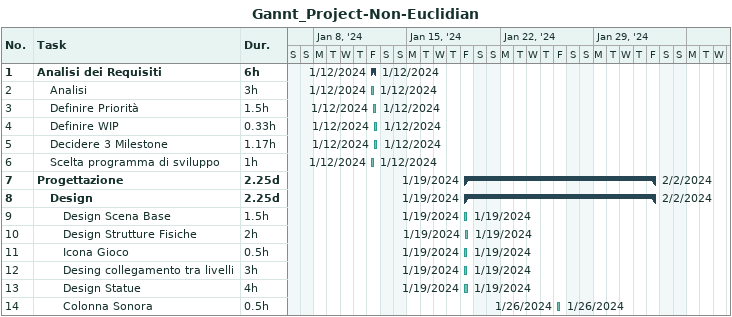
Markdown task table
Gannt_Project-Non-Euclidian

| ID | Level | Task | Duration | Start | Finish |
|---|---|---|---|---|---|
| 1 | 1 | **Analisi dei Requisiti** | 6h | 2024-01-12 | 2024-01-12 |
| 2 | 2 | Analisi | 3h | 2024-01-12 | 2024-01-12 |
| 3 | 2 | Definire Priorità | 1.5h | 2024-01-12 | 2024-01-12 |
| 4 | 2 | Definire WIP | 0.33h | 2024-01-12 | 2024-01-12 |
| 5 | 2 | Decidere 3 Milestone | 1.17h | 2024-01-12 | 2024-01-12 |
| 6 | 2 | Scelta programma di sviluppo | 1h | 2024-01-12 | 2024-01-12 |
| 7 | 1 | **Progettazione** | 2.25d | 2024-01-19 | 2024-02-02 |
| 8 | 2 | **Design** | 2.25d | 2024-01-19 | 2024-02-02 |
| 9 | 3 | Design Scena Base | 1.5h | 2024-01-19 | 2024-01-19 |
| 10 | 3 | Design Strutture Fisiche | 2h | 2024-01-19 | 2024-01-19 |
| 11 | 3 | Icona Gioco | 0.5h | 2024-01-19 | 2024-01-19 |
| 12 | 3 | Desing collegamento tra livelli | 3h | 2024-01-19 | 2024-01-19 |
| 13 | 3 | Design Statue | 4h | 2024-01-19 | 2024-01-19 |
| 14 | 3 | Colonna Sonora | 0.5h | 2024-01-26 | 2024-01-26 |
